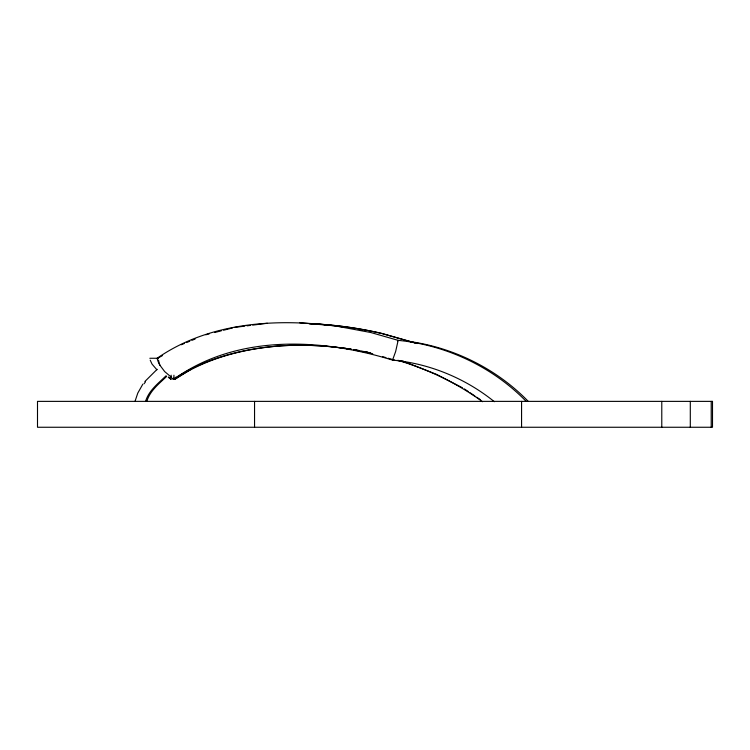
<?xml version="1.0" encoding="UTF-8"?>
<svg xmlns="http://www.w3.org/2000/svg" width="750" height="750" viewBox="0 0 750 750"><rect width="100%" height="100%" fill="white"/><g stroke="black" fill="none" stroke-linecap="round" stroke-linejoin="round"><path stroke-width="1.12" d="M171.197 375.197L170.672 378.994L175.444 378.994L190.706 369.478M175.678 377.184L175.444 378.994L174.094 378.188M135.009 401.363L137.794 393.084L142.838 384.15M145.753 400.781C149.175 390.15 158.494 383.184 166.144 375.712M147 400.781C150.3 390.534 159.113 383.663 166.566 376.509M172.847 378.188L174.216 378.994C237.075 333.881 321.806 338.212 392.55 360.113L395.653 351.497L398.147 340.35L370.922 332.55L335.138 325.866L299.606 322.744M144.037 383.775L145.378 382.031M144.881 381.497L157.153 369.3M175.125 378.994C206.653 358.041 244.106 348.497 281.541 345.834A184.725 99.656 9.5 0 1 343.547 348.122M157.669 358.266L162.562 355.519M181.275 344.747L184.472 343.425M186.6 342.544L189.787 341.222M191.916 340.341L195.113 339.028M205.8 334.781L209.128 333.928M214.688 332.512L221.353 330.806M223.575 330.234L232.453 327.966M234.675 327.403L244.809 326.119M247.069 325.828L250.444 325.406M252.694 325.116L267.338 323.259M149.831 358.266L158.325 358.266M407.325 341.212C452.756 347.016 496.416 368.606 528.281 401.4M396.881 360.384L403.5 361.219M392.55 360.113C429.619 363.534 465.441 378.337 494.363 401.719M345.309 327.328C281.991 317.812 211.425 320.625 157.125 358.266L157.631 360.159A16.256 9.234 79.2 0 0 159.938 365.241L164.672 371.578L171.497 377.334M359.85 330.047L362.091 330.459M341.428 347.644L351.516 349.528M353.756 349.95L359.363 350.991M361.603 351.412L368.325 352.669M417.347 343.519L382.106 333.506A210.741 113.691 9.5 0 0 309.431 323.653M415.903 343.209L381.825 333.506A210.741 113.944 9.2 0 0 309.122 323.653M398.541 360.394L407.362 362.906L436.584 374.391L462.384 387.75M398.006 360.394C428.194 369.3 457.041 383.147 482.494 401.709M369.45 352.875L372.741 353.822M382.603 356.653L385.894 357.591M388.087 358.219L394.669 360.113M464.372 388.931L468.178 391.481M470.072 392.766L474.834 395.963M476.737 397.238L480.534 399.797M170.7 378.994L168.244 377.072L170.672 378.994M156.891 369.778L151.997 364.041L150.225 360.159M526.219 401.4C492.638 366.9 446.119 345.019 398.147 340.35A47.738 4.828 -81.3 0 0 397.669 340.922M173.934 375.197L173.85 378.994C205.65 358.087 243.3 348.497 280.941 345.834A184.725 99.872 9.2 0 1 351.038 349.275M711.216 401.372L711.216 427.256M690.3 401.372L690.3 427.256M661.781 401.372L661.781 427.256M521.569 401.372L521.569 427.256M254.55 401.372L254.55 427.256M344.681 348.272A184.725 99.656 9.5 0 1 351.525 349.275M353.812 349.641A184.725 99.656 9.5 0 1 359.522 350.616M365.212 351.694A184.725 99.656 9.5 0 1 367.481 352.153M353.325 349.641A184.725 99.872 9.2 0 1 370.378 352.866M159.938 365.241A15.703 7.884 90 0 1 158.541 360.159M712.5 401.372L37.5 401.372L37.5 427.256L712.5 427.256L712.5 401.372"/></g></svg>
